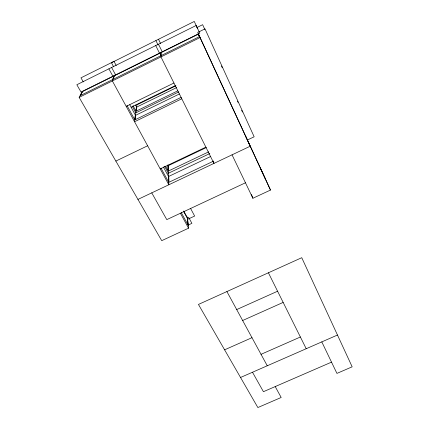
<?xml version="1.0" encoding="UTF-8"?>
<svg xmlns="http://www.w3.org/2000/svg" width="429" height="429" viewBox="0 0 429 429"><rect width="100%" height="100%" fill="white"/><g stroke="black" fill="none" stroke-linecap="round" stroke-linejoin="round"><path stroke-width="0.64" d="M114.404 75.107L112.371 80.942L168.833 184.77L167.996 164.784M81.076 94.326L82.277 92.058M187.382 217.004L188.562 228.185L161.717 240.674L79.145 97.378L82.411 91.232M196.884 27.547L202.638 24.689L204.847 29.542M79.145 97.378L200.048 37.564L198.412 33.971M126.212 106.387L173.943 83.017M131.161 107.196L175.273 85.628M175.954 85.784L136.915 104.869L134.567 121.75L181.789 98.777M176.592 87.602L136.851 107.019L136.288 111.084L177.729 90.862M178.823 91.897L135.8 112.881L132.293 106.376M179.483 93.935L135.714 115.262L135.092 119.766L181.269 97.292M115.851 161.079L147.63 145.774M160.21 168.919L205.866 147.147M206.269 147.565L168.281 165.68L168.506 170.978L208.714 151.845M167.734 173.563L209.829 153.544M210.58 156.537L168.742 176.41L168.994 182.255L213.138 161.331M247.394 139.999L254.15 136.792L204.998 28.861L197.715 32.47L265.208 178.55M137.934 199.41L250.241 146.214L246.814 138.749M245.463 182.786L166.784 219.627L151.759 192.862M187.516 218.055L188.717 217.492L191.892 223.348L188.293 225.027M232.046 154.831L252.885 198.257L270.501 190.063L260.398 168.082M236.701 309.577L277.59 291.221M242.642 320.506L283.156 302.407M224.603 349.823L251.984 337.682M261.03 354.322L300.38 337.006M240.535 377.477L337.478 335.033M331.52 362.14L263.422 391.698L252.493 372.243M83.269 81.88L80.974 77.826L114.001 61.385L116.211 65.508M180.394 213.256L188.562 228.185M275.214 386.577L281.177 397.479L257.861 407.55L198.45 304.434L301.748 257.7L352.161 366.822L336.926 373.402L321.804 341.897M181.247 212.591L188.149 225.225L187.43 218.42L183.601 211.374M127.027 105.539L134.674 119.632L135.323 115.02L129.746 104.703M160.972 168.077L168.602 182.137L168.356 176.18L163.395 166.999M183.692 210.998L188.095 219.106L194.648 216.05L190.599 208.494M226.903 291.564L267.262 365.776M108.907 68.876L112.891 76.244M133.065 105.695L135.896 110.955L136.481 106.794L135.559 105.078M165.615 166.184L168.136 170.865L167.911 165.46M111.61 67.471L115.605 74.882M164.564 166.243L168.35 173.268M113.637 66.817L111.438 62.72L194.283 21.45L197.672 28.813M268.409 272.785L306.215 348.723M155.722 45.576L159.491 53.148M158.489 44.241L162.232 51.796M155.883 40.562L158.087 45.002M158.51 39.291L160.58 43.495M199.732 36.862L270.501 190.063M245.763 136.454L246.289 137.602M221.439 65.943L222.27 67.766M237.478 101.131L238.031 102.343M241.624 110.232L242.455 112.055M251.48 194.509L252.885 198.257M213.326 160.918L213.958 163.401L160.945 56.907L160.859 52.408M187.317 218.838L187.446 220.061M187.698 222.512L187.891 224.346M114.393 75.788L113.159 79.338L160.639 55.84L160.591 52.896L114.393 75.788M113.857 76.035L112.602 79.617L80.293 95.608L82.406 91.618L113.857 76.035M196.198 25.461L76.839 84.749L81.001 92.026L199.758 33.194L196.198 25.461M198.198 34.256L161.143 52.617L161.207 55.561L199.308 36.706L198.198 34.256"/></g></svg>
